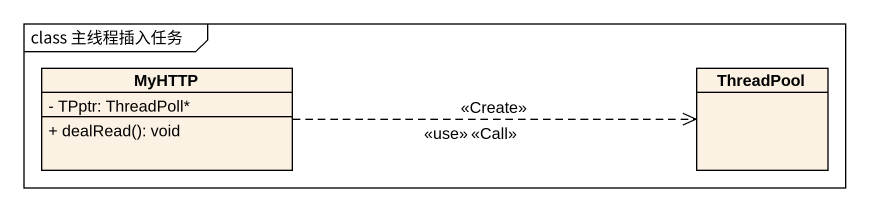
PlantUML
@startuml
mainframe class 主线程插入任务
hide circle
hide empty members
skinparam classAttributeIconSize 0
class MyHTTP {
  - TPptr: ThreadPoll*
  + dealRead(): void
}
class ThreadPool
MyHTTP .right.> ThreadPool : <<Create>>
MyHTTP .right.> ThreadPool : <<Call>>
MyHTTP .right.> ThreadPool : <<use>>
@enduml
